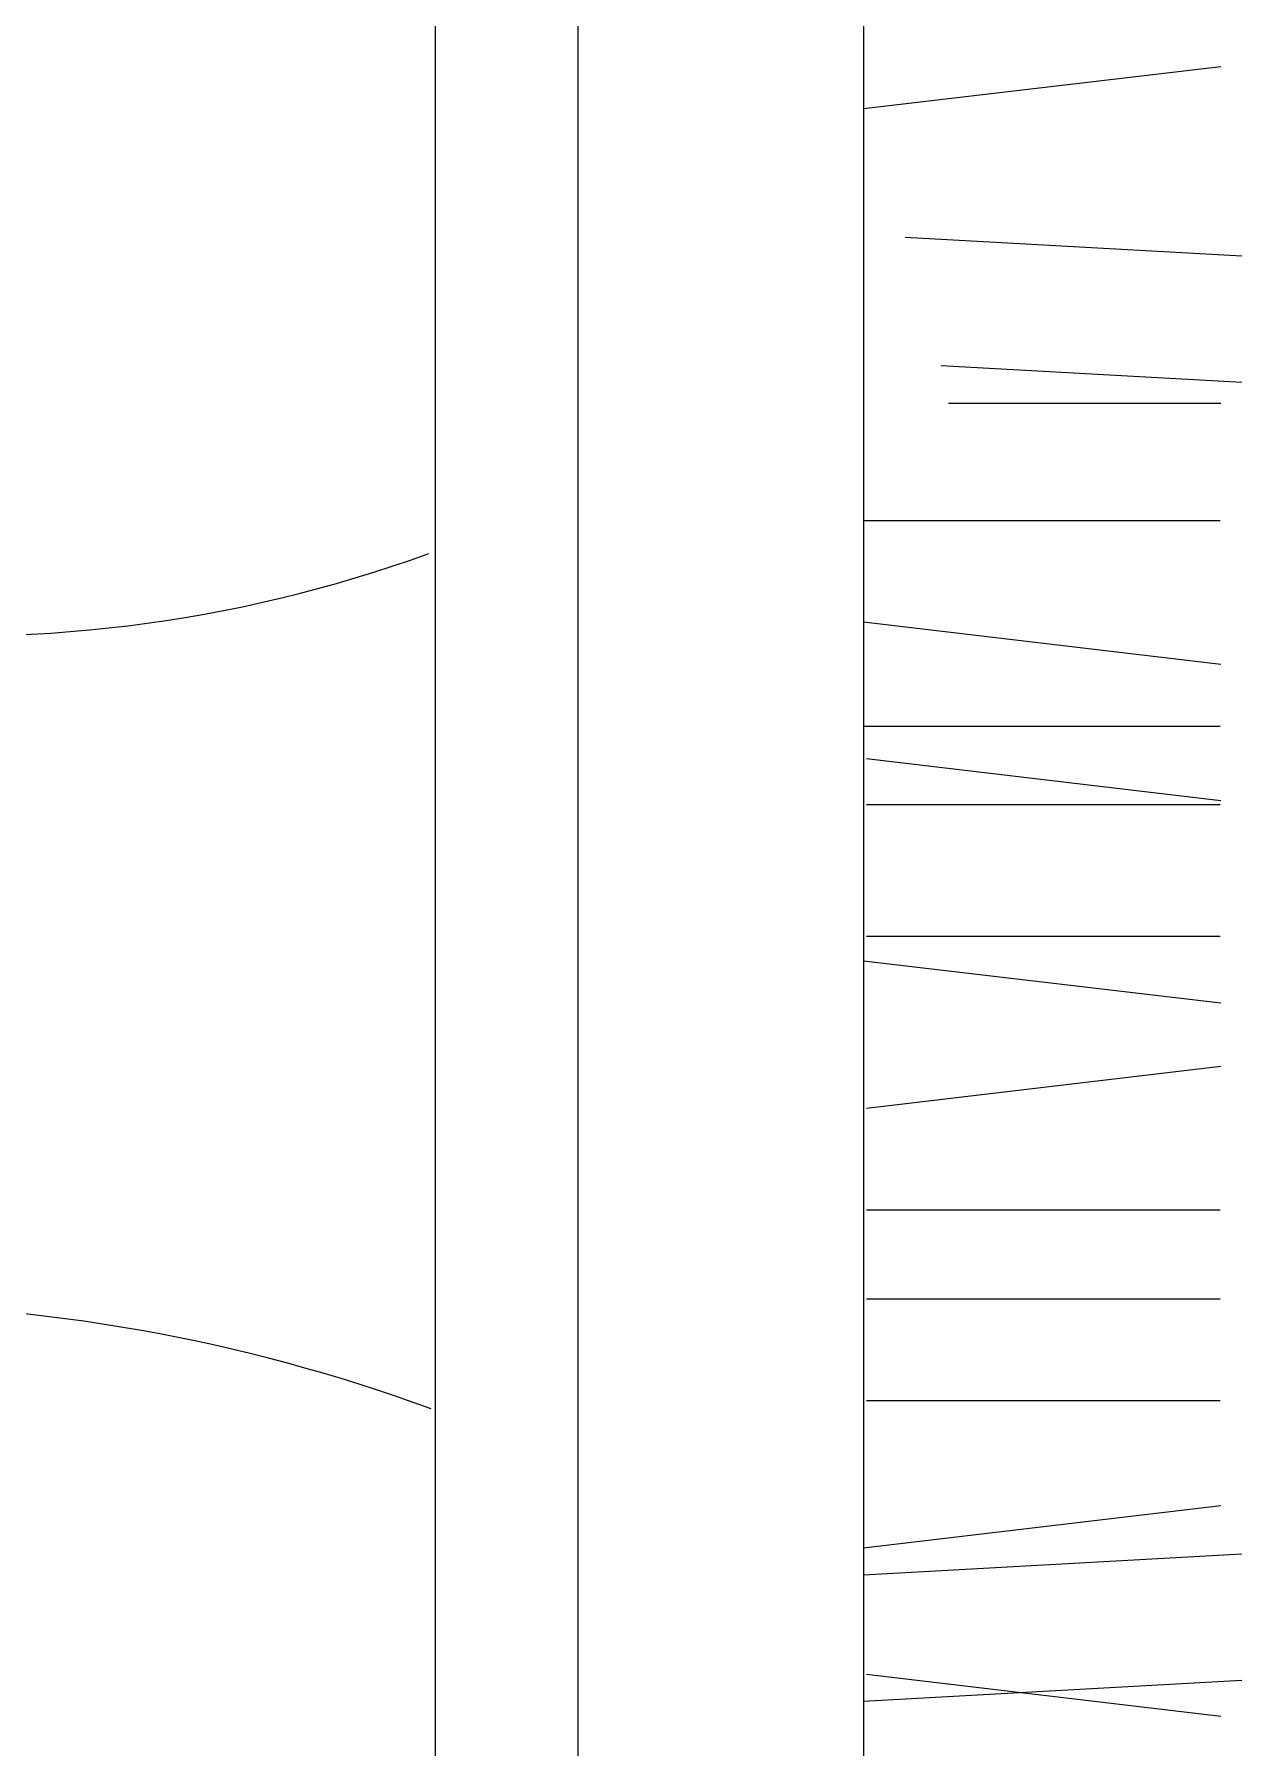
# Model space of a CAD drawing. Header units: millimetres. Extents: x -37 to 8970, y -2 to 4773.
# Drawn here: x 8678 to 8970.1, y 994 to 1408.4 of the extents above; entities that cross this region are included whole.
import ezdxf

# ---------------------------------------------------------------- set-up
doc = ezdxf.new("R2010")
doc.units = ezdxf.units.MM

msp = doc.modelspace()

# ---------------------------------------------------------------- linework, layer by layer
at = {"color": 18, "true_color": 0x000000}
for p, q in [((8878.65, 1600.71), (8878.65, 129.97)), ((8809.53, 1531.59), (8809.53, 199.09)), ((8774.97, 1497.03), (8774.97, 233.65)), ((8878.65, 1390.45), (8965.04, 1400.64)), ((8888.74, 1359.34), (8970.12, 1354.8)), ((8897.4, 1328.3), (8970.12, 1324.25)), ((8899.22, 1319.16), (8965.04, 1319.16)), ((8878.65, 1290.76), (8964.89, 1290.76)), ((8878.65, 1266.29), (8965.04, 1256.02)), ((8878.65, 1241.02), (8964.89, 1241.02)), ((8879.36, 1233.26), (8965.04, 1223.08)), ((8879.36, 1222.07), (8964.89, 1222.07)), ((8879.36, 1190.29), (8964.89, 1190.29)), ((8878.65, 1184.29), (8965.04, 1174.11)), ((8879.36, 1148.65), (8965.04, 1158.83)), ((8879.36, 1124.09), (8964.89, 1124.09)), ((8879.36, 1102.54), (8964.89, 1102.54)), ((8879.36, 1077.96), (8964.89, 1077.96)), ((8878.65, 1042.33), (8965.04, 1052.52)), ((8878.65, 1035.76), (8970.12, 1040.85)), ((8879.36, 1011.77), (8965.04, 1001.59)), ((8878.65, 1005.21), (8970.12, 1010.3))]:
    msp.add_line(p, q, dxfattribs=at)
for centre, major_axis, start_param, end_param in [((8659.77, 1596.41), (-235.88, 235.88), 2.253987, 2.7041), ((8631.21, 686.6), (-293.23, 293.23), -1.137031, -0.433766)]:
    msp.add_ellipse(centre, major_axis=major_axis, ratio=1, start_param=start_param, end_param=end_param, dxfattribs=at)

doc.saveas('drawing.dxf')
